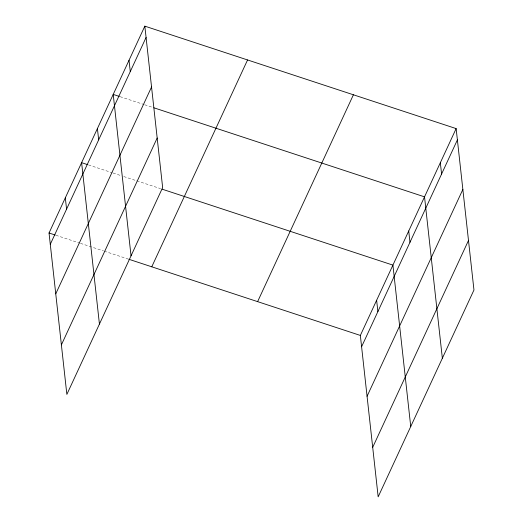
<?xml version="1.0" encoding="UTF-8"?>
<svg xmlns="http://www.w3.org/2000/svg" width="523" height="523" viewBox="0 0 523 523"><rect width="100%" height="100%" fill="white"/><g stroke="black" fill="none" stroke-linecap="round" stroke-linejoin="round"><path stroke-width="0.39" stroke-dasharray="2.62 1.96" d="M120.12 96.683L143.884 104.502M144.655 104.75L153.089 107.529M88.505 164.941L112.275 172.76M113.04 173.015L120.708 175.538M123.774 176.545L136.039 180.579M136.81 180.834L160.574 188.653M55.935 235.265L79.705 243.09M80.47 243.339L103.469 250.909M104.24 251.164L128.004 258.983"/><path stroke-width="0.78" d="M144.832 26.15L162.653 187.561L66.859 394.407L49.038 232.996L144.832 26.15L456.141 128.593L473.962 290.004L378.168 496.85L360.347 335.439L456.141 128.593M50.286 244.313L146.08 37.46M55.758 293.841L151.546 86.995M61.387 344.873L157.181 138.026M151.768 266.802L247.562 59.955M257.617 301.634L353.411 94.787M361.596 346.756L457.39 139.909M367.068 396.284L462.862 189.437M372.703 447.315L468.49 240.469M119.355 96.428L113.216 94.408L131.038 255.819M153.854 107.784L424.532 196.851L442.353 358.262M87.74 164.686L81.608 162.673L99.429 324.077M162.11 189.163L392.917 265.115L410.738 426.52M49.038 232.996L55.17 235.017M128.769 259.238L360.347 335.439M440.333 162.725L441.589 174.035M408.725 230.983L409.973 242.293M376.632 300.28L377.881 311.59M129.024 60.282L130.273 71.592M97.415 128.54L98.664 139.85M65.323 197.831L66.571 209.148"/></g></svg>
